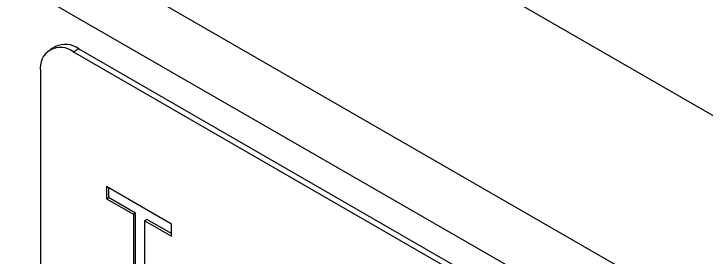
# Model space of a CAD drawing. Extents: x 75 to 2075, y 25 to 1460.
# Drawn here: x 1889.75 to 1934.44, y 1055.21 to 1070.94 of the extents above; entities that cross this region are included whole.
import ezdxf

# ---------------------------------------------------------------- set-up
doc = ezdxf.new("R2010")
doc.units = 0
doc.header["$LTSCALE"] = 5
doc.linetypes.add('SLD-KATı', pattern=[0])
doc.layers.get('0').update_dxf_attribs({"linetype": 'CONTINUOUS'})

msp = doc.modelspace()

# ---------------------------------------------------------------- linework, layer by layer
at = {"color": 7, "linetype": 'SLD-KATı'}
for p, q in [((1511.735, 1308.645), (1978.3, 1039.303)), ((1966.81, 1032.669), (1500.244, 1302.012)), ((1964.22, 1030.082), (1499.298, 1298.476)), ((1892.441, 1068.831), (1892.088, 1068.627)), ((1893.588, 1068.479), (1893.941, 1068.683)), ((1960.056, 1030.107), (1893.588, 1068.479)), ((1893.941, 1068.683), (1960.409, 1030.311)), ((1891.466, 1067.254), (1891.466, 1006.829)), ((1895.724, 1059.775), (1895.724, 1058.993)), ((1899.92, 1057.352), (1895.724, 1059.775)), ((1895.865, 1059.693), (1895.865, 1059.075)), ((1895.724, 1058.993), (1895.865, 1059.075)), ((1897.613, 1058.066), (1895.865, 1059.075)), ((1895.724, 1058.993), (1897.472, 1057.984)), ((1897.613, 1058.066), (1897.472, 1057.984)), ((1897.472, 1057.984), (1897.472, 1052.244)), ((1897.613, 1052.326), (1897.613, 1058.066)), ((1898.34, 1057.646), (1898.198, 1057.565)), ((1898.198, 1051.825), (1898.198, 1057.565)), ((1898.198, 1057.565), (1899.92, 1056.571)), ((1899.92, 1056.734), (1898.34, 1057.646)), ((1899.92, 1056.571), (1899.92, 1057.352))]:
    msp.add_line(p, q, dxfattribs=at)
for centre, radius, start, end in [((1893.062, 1067.456), 1.509, 54.3824, 114.3071), ((1892.759, 1067.463), 1.31, 50.7967, 189.214)]:
    msp.add_arc(centre, radius, start, end, dxfattribs=at)

doc.saveas('drawing.dxf')
